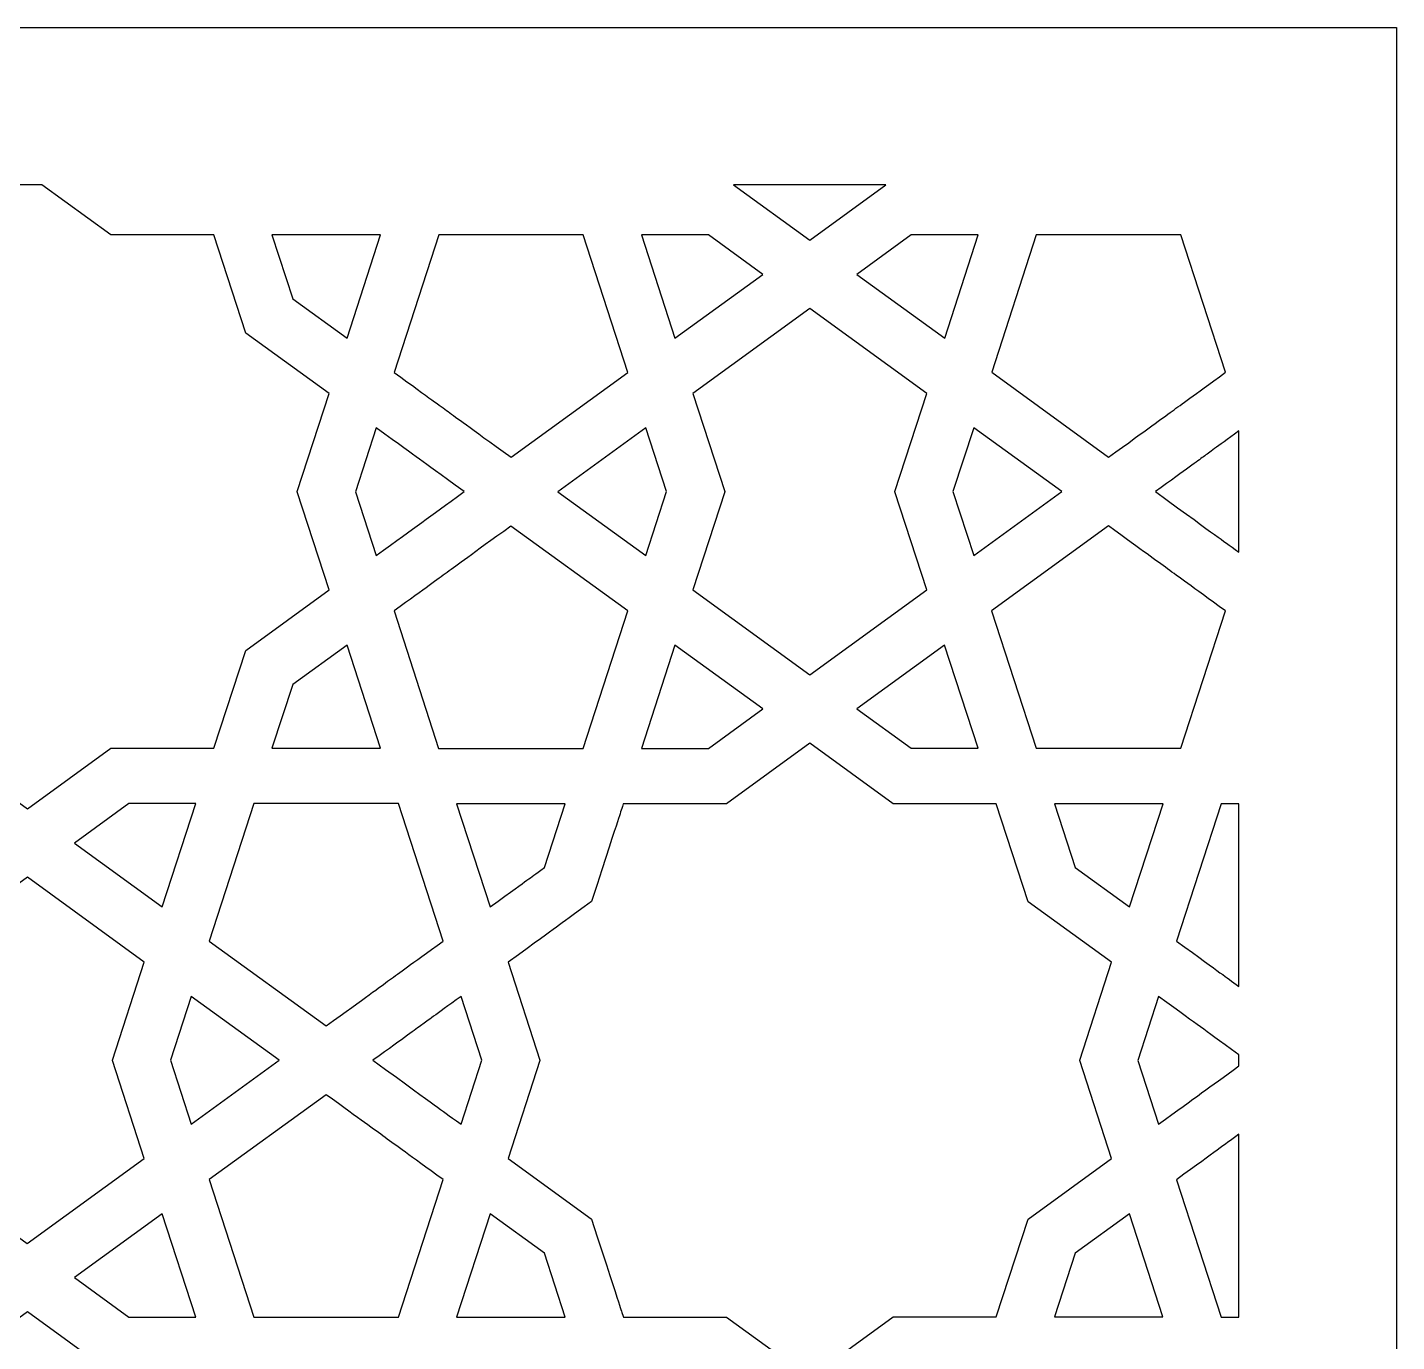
# Model space of a CAD drawing. Header units: millimetres. Extents: x -50 to 50, y -100 to 100.
# Drawn here: x 0.1 to 50.1, y 52.2 to 100.2 of the extents above; entities that cross this region are included whole.
import ezdxf

# ---------------------------------------------------------------- set-up
doc = ezdxf.new("R2010")
doc.units = ezdxf.units.MM
doc.header["$MEASUREMENT"] = 0
doc.layers.add('layer 1', color=7, linetype='Continuous')

msp = doc.modelspace()

# ---------------------------------------------------------------- linework, layer by layer
at = {"layer": 'layer 1', "color": 250}
for points, knots in [([(50.0821, 100.1536), (50.0821, 100.1536), (-49.9181, 100.1536), (-49.9181, 100.1536), (-49.9181, 100.1536), (-49.9181, 100.1536), (-49.9181, -99.8361), (-49.9181, -99.8361), (-49.9181, -99.8361), (-49.9181, -99.8361), (50.0821, -99.8361), (50.0821, -99.8361), (50.0821, -99.8361), (50.0821, -99.8361), (50.0821, 100.1536), (50.0821, 100.1536)], [0, 0, 0, 0, 0.2, 0.2, 0.2, 0.2, 0.4, 0.4, 0.4, 0.4, 0.6, 0.6, 0.6, 0.6, 1, 1, 1, 1]), ([(0.6064, 94.4041), (0.6064, 94.4041), (3.1256, 92.5731), (3.1256, 92.5731), (3.1256, 92.5731), (3.5966, 92.5731), (6.4181, 92.5731), (6.8894, 92.5731), (6.8894, 92.5731), (6.8894, 92.5731), (8.0585, 88.9939), (8.0585, 88.9939), (8.0585, 88.9939), (8.0585, 88.9939), (11.1002, 86.7833), (11.1002, 86.7833), (11.1002, 86.7833), (11.1002, 86.7833), (9.9371, 83.2065), (9.9371, 83.2065), (9.9371, 83.2065), (9.9371, 83.2065), (9.9381, 83.2037), (9.9381, 83.2037), (9.9381, 83.2037), (9.9381, 83.2037), (9.9371, 83.2009), (9.9371, 83.2009), (9.9371, 83.2009), (9.9371, 83.2009), (9.9378, 83.1981), (9.9378, 83.1981), (9.9378, 83.1981), (9.9378, 83.1981), (9.9371, 83.1952), (9.9371, 83.1952), (9.9371, 83.1952), (9.9371, 83.1952), (11.0991, 79.617), (11.0991, 79.617), (11.0991, 79.617), (11.0991, 79.617), (8.0571, 77.4065), (8.0571, 77.4065), (8.0571, 77.4065), (8.0571, 77.4065), (6.8908, 73.8315), (6.8908, 73.8315), (6.8908, 73.8315), (6.4184, 73.8315), (3.5955, 73.8315), (3.127, 73.8315), (3.127, 73.8315), (3.127, 73.8315), (0.0804, 71.6174), (0.0804, 71.6174), (0.0804, 71.6174), (0.0804, 71.6174), (-2.963, 73.8293), (-2.963, 73.8293), (-2.963, 73.8293), (-3.4339, 73.8293), (-6.2554, 73.8293), (-6.7268, 73.8293), (-6.7268, 73.8293), (-6.8619, 74.2435), (-6.6848, 73.6988), (-7.8874, 77.4016), (-7.8874, 77.4016), (-7.8874, 77.4016), (-7.8952, 77.4072), (-7.8952, 77.4072), (-7.8952, 77.4072), (-7.8952, 77.4072), (-7.8955, 77.4086), (-7.8955, 77.4086), (-7.8955, 77.4086), (-7.8955, 77.4086), (-10.9372, 79.6191), (-10.9372, 79.6191), (-10.9372, 79.6191), (-10.9372, 79.6191), (-9.7726, 83.197), (-9.7726, 83.197), (-9.7726, 83.197), (-9.7726, 83.197), (-9.7744, 83.2027), (-9.7744, 83.2027), (-9.7744, 83.2027), (-9.7744, 83.2027), (-9.7726, 83.2083), (-9.7726, 83.2083), (-9.7726, 83.2083), (-9.7726, 83.2083), (-10.9358, 86.7855), (-10.9358, 86.7855), (-10.9358, 86.7855), (-8.763, 88.3648), (-9.4312, 87.8798), (-7.8892, 88.997), (-7.8892, 88.997), (-6.7201, 92.5978), (-6.9201, 91.9826), (-6.7278, 92.5714), (-6.7278, 92.5714), (-6.2558, 92.5714), (-3.4329, 92.5714), (-2.9644, 92.5714), (-2.9644, 92.5714), (-2.9644, 92.5714), (-0.4424, 94.4041), (-0.4424, 94.4041), (-0.4424, 94.4041), (-0.4424, 94.4041), (0.6064, 94.4041), (0.6064, 94.4041)], [0, 0, 0, 0, 0.0333333, 0.0333333, 0.0333333, 0.0333333, 0.0666667, 0.0666667, 0.0666667, 0.0666667, 0.1, 0.1, 0.1, 0.1, 0.1333333, 0.1333333, 0.1333333, 0.1333333, 0.1666667, 0.1666667, 0.1666667, 0.1666667, 0.2, 0.2, 0.2, 0.2, 0.2333333, 0.2333333, 0.2333333, 0.2333333, 0.2666667, 0.2666667, 0.2666667, 0.2666667, 0.3, 0.3, 0.3, 0.3, 0.3333333, 0.3333333, 0.3333333, 0.3333333, 0.3666667, 0.3666667, 0.3666667, 0.3666667, 0.4, 0.4, 0.4, 0.4, 0.4333333, 0.4333333, 0.4333333, 0.4333333, 0.4666667, 0.4666667, 0.4666667, 0.4666667, 0.5, 0.5, 0.5, 0.5, 0.5333333, 0.5333333, 0.5333333, 0.5333333, 0.5666667, 0.5666667, 0.5666667, 0.5666667, 0.6, 0.6, 0.6, 0.6, 0.6333333, 0.6333333, 0.6333333, 0.6333333, 0.6666667, 0.6666667, 0.6666667, 0.6666667, 0.7, 0.7, 0.7, 0.7, 0.7333333, 0.7333333, 0.7333333, 0.7333333, 0.7666667, 0.7666667, 0.7666667, 0.7666667, 0.8, 0.8, 0.8, 0.8, 0.8333333, 0.8333333, 0.8333333, 0.8333333, 0.8666667, 0.8666667, 0.8666667, 0.8666667, 0.9, 0.9, 0.9, 0.9, 0.9333333, 0.9333333, 0.9333333, 0.9333333, 1, 1, 1, 1]), ([(31.4336, 94.4041), (31.4336, 94.4041), (28.6519, 92.3826), (28.6519, 92.3826), (28.6519, 92.3826), (28.6519, 92.3826), (25.8706, 94.4041), (25.8706, 94.4041), (25.8706, 94.4041), (25.8706, 94.4041), (31.4336, 94.4041), (31.4336, 94.4041)], [0, 0, 0, 0, 0.25, 0.25, 0.25, 0.25, 0.5, 0.5, 0.5, 0.5, 1, 1, 1, 1]), ([(12.9805, 92.5731), (12.9805, 92.5731), (11.7563, 88.8041), (11.7563, 88.8041), (11.7563, 88.8041), (11.7563, 88.8041), (9.772, 90.2462), (9.772, 90.2462), (9.772, 90.2462), (9.772, 90.2462), (9.0121, 92.5731), (9.0121, 92.5731), (9.0121, 92.5731), (9.0121, 92.5731), (12.9805, 92.5731), (12.9805, 92.5731)], [0, 0, 0, 0, 0.2, 0.2, 0.2, 0.2, 0.4, 0.4, 0.4, 0.4, 0.6, 0.6, 0.6, 0.6, 1, 1, 1, 1]), ([(17.7433, 84.4547), (14.5468, 86.7752), (16.2338, 85.55), (13.4726, 87.5566), (13.4726, 87.5566), (13.4726, 87.5566), (15.1021, 92.5735), (15.1021, 92.5735), (15.1021, 92.5735), (15.1021, 92.5735), (20.3824, 92.5735), (20.3824, 92.5735), (20.3824, 92.5735), (20.3824, 92.5735), (22.0116, 87.5566), (22.0116, 87.5566), (22.0116, 87.5566), (22.0116, 87.5566), (17.7433, 84.4547), (17.7433, 84.4547)], [0, 0, 0, 0, 0.1666667, 0.1666667, 0.1666667, 0.1666667, 0.3333333, 0.3333333, 0.3333333, 0.3333333, 0.5, 0.5, 0.5, 0.5, 0.6666667, 0.6666667, 0.6666667, 0.6666667, 1, 1, 1, 1]), ([(23.7278, 88.8041), (23.7278, 88.8041), (22.5037, 92.5735), (22.5037, 92.5735), (22.5037, 92.5735), (22.5037, 92.5735), (24.9534, 92.5735), (24.9534, 92.5735), (24.9534, 92.5735), (24.9534, 92.5735), (26.9339, 91.1338), (26.9339, 91.1338), (26.9339, 91.1338), (26.9339, 91.1338), (23.7278, 88.8041), (23.7278, 88.8041)], [0, 0, 0, 0, 0.2, 0.2, 0.2, 0.2, 0.4, 0.4, 0.4, 0.4, 0.6, 0.6, 0.6, 0.6, 1, 1, 1, 1]), ([(33.5792, 88.8062), (33.5792, 88.8062), (30.3735, 91.1359), (30.3735, 91.1359), (30.3735, 91.1359), (30.3735, 91.1359), (32.354, 92.5753), (32.354, 92.5753), (32.354, 92.5753), (32.6588, 92.5753), (34.4914, 92.5753), (34.8033, 92.5753), (34.8033, 92.5753), (34.8033, 92.5753), (33.5792, 88.8062), (33.5792, 88.8062)], [0, 0, 0, 0, 0.2, 0.2, 0.2, 0.2, 0.4, 0.4, 0.4, 0.4, 0.6, 0.6, 0.6, 0.6, 1, 1, 1, 1]), ([(35.2954, 87.5588), (35.2954, 87.5588), (36.9246, 92.5753), (36.9246, 92.5753), (36.9246, 92.5753), (36.9246, 92.5753), (42.2049, 92.5753), (42.2049, 92.5753), (42.2049, 92.5753), (42.2049, 92.5753), (43.8344, 87.5584), (43.8344, 87.5584), (43.8344, 87.5584), (41.3434, 85.7486), (42.5425, 86.619), (39.5637, 84.4568), (39.5637, 84.4568), (39.5637, 84.4568), (35.2954, 87.5588), (35.2954, 87.5588)], [0, 0, 0, 0, 0.1666667, 0.1666667, 0.1666667, 0.1666667, 0.3333333, 0.3333333, 0.3333333, 0.3333333, 0.5, 0.5, 0.5, 0.5, 0.6666667, 0.6666667, 0.6666667, 0.6666667, 1, 1, 1, 1]), ([(32.9226, 86.7855), (32.9226, 86.7855), (31.7595, 83.2076), (31.7595, 83.2076), (31.7595, 83.2076), (31.7595, 83.2076), (31.7606, 83.2051), (31.7606, 83.2051), (31.7606, 83.2051), (31.7606, 83.2051), (31.7595, 83.2019), (31.7595, 83.2019), (31.7595, 83.2019), (31.7595, 83.2019), (31.7606, 83.1991), (31.7606, 83.1991), (31.7606, 83.1991), (31.7606, 83.1991), (31.7595, 83.1967), (31.7595, 83.1967), (31.7595, 83.1967), (31.7595, 83.1967), (32.9216, 79.6195), (32.9216, 79.6195), (32.9216, 79.6195), (32.9216, 79.6195), (28.6505, 76.5154), (28.6505, 76.5154), (28.6505, 76.5154), (28.6505, 76.5154), (24.3829, 79.617), (24.3829, 79.617), (24.3829, 79.617), (24.3829, 79.617), (25.5461, 83.1952), (25.5461, 83.1952), (25.5461, 83.1952), (25.5461, 83.1952), (25.5436, 83.2027), (25.5436, 83.2027), (25.5436, 83.2027), (25.5436, 83.2027), (25.5446, 83.2051), (25.5446, 83.2051), (25.5446, 83.2051), (25.5446, 83.2051), (24.384, 86.7833), (24.384, 86.7833), (24.384, 86.7833), (24.384, 86.7833), (28.6551, 89.8871), (28.6551, 89.8871), (28.6551, 89.8871), (28.6551, 89.8871), (32.9226, 86.7855), (32.9226, 86.7855)], [0, 0, 0, 0, 0.0666667, 0.0666667, 0.0666667, 0.0666667, 0.1333333, 0.1333333, 0.1333333, 0.1333333, 0.2, 0.2, 0.2, 0.2, 0.2666667, 0.2666667, 0.2666667, 0.2666667, 0.3333333, 0.3333333, 0.3333333, 0.3333333, 0.4, 0.4, 0.4, 0.4, 0.4666667, 0.4666667, 0.4666667, 0.4666667, 0.5333333, 0.5333333, 0.5333333, 0.5333333, 0.6, 0.6, 0.6, 0.6, 0.6666667, 0.6666667, 0.6666667, 0.6666667, 0.7333333, 0.7333333, 0.7333333, 0.7333333, 0.8, 0.8, 0.8, 0.8, 0.8666667, 0.8666667, 0.8666667, 0.8666667, 1, 1, 1, 1]), ([(16.0313, 83.2009), (14.6491, 82.1976), (14.3598, 81.9873), (12.8168, 80.8659), (12.8168, 80.8659), (12.8168, 80.8659), (12.0587, 83.2005), (12.0587, 83.2005), (12.0587, 83.2005), (12.0587, 83.2005), (12.8175, 85.5352), (12.8175, 85.5352), (12.8175, 85.5352), (14.6547, 84.2), (14.1333, 84.5788), (16.0313, 83.2009)], [0, 0, 0, 0, 0.2, 0.2, 0.2, 0.2, 0.4, 0.4, 0.4, 0.4, 0.6, 0.6, 0.6, 0.6, 1, 1, 1, 1]), ([(22.6649, 80.8655), (22.6649, 80.8655), (19.4532, 83.1998), (19.4532, 83.1998), (19.4532, 83.1998), (19.4532, 83.1998), (22.6663, 85.5349), (22.6663, 85.5349), (22.6663, 85.5349), (22.6663, 85.5349), (23.4241, 83.2023), (23.4241, 83.2023), (23.4241, 83.2023), (23.4241, 83.2023), (22.6649, 80.8655), (22.6649, 80.8655)], [0, 0, 0, 0, 0.2, 0.2, 0.2, 0.2, 0.4, 0.4, 0.4, 0.4, 0.6, 0.6, 0.6, 0.6, 1, 1, 1, 1]), ([(34.6393, 80.8676), (34.6393, 80.8676), (33.8811, 83.2019), (33.8811, 83.2019), (33.8811, 83.2019), (33.8811, 83.2019), (34.6403, 85.5373), (34.6403, 85.5373), (34.6403, 85.5373), (34.6403, 85.5373), (37.8527, 83.203), (37.8527, 83.203), (37.8527, 83.203), (37.8527, 83.203), (34.6393, 80.8676), (34.6393, 80.8676)], [0, 0, 0, 0, 0.2, 0.2, 0.2, 0.2, 0.4, 0.4, 0.4, 0.4, 0.6, 0.6, 0.6, 0.6, 1, 1, 1, 1]), ([(44.3223, 80.9879), (43.5578, 81.5432), (43.7399, 81.412), (41.2743, 83.2019), (41.2743, 83.2019), (43.6608, 84.9344), (42.5581, 84.1336), (44.3223, 85.416), (44.3223, 85.416), (44.3223, 85.416), (44.3223, 80.9879), (44.3223, 80.9879)], [0, 0, 0, 0, 0.25, 0.25, 0.25, 0.25, 0.5, 0.5, 0.5, 0.5, 1, 1, 1, 1]), ([(17.7419, 81.9461), (17.7419, 81.9461), (22.0102, 78.8441), (22.0102, 78.8441), (22.0102, 78.8441), (22.0102, 78.8441), (20.381, 73.8272), (20.381, 73.8272), (20.381, 73.8272), (20.381, 73.8272), (15.1007, 73.8272), (15.1007, 73.8272), (15.1007, 73.8272), (15.1007, 73.8272), (13.4712, 78.8441), (13.4712, 78.8441), (13.4712, 78.8441), (15.917, 80.621), (14.768, 79.7871), (17.7419, 81.9461)], [0, 0, 0, 0, 0.1666667, 0.1666667, 0.1666667, 0.1666667, 0.3333333, 0.3333333, 0.3333333, 0.3333333, 0.5, 0.5, 0.5, 0.5, 0.6666667, 0.6666667, 0.6666667, 0.6666667, 1, 1, 1, 1]), ([(36.9235, 73.8293), (36.9235, 73.8293), (35.294, 78.8458), (35.294, 78.8458), (35.294, 78.8458), (35.294, 78.8458), (39.5623, 81.9478), (39.5623, 81.9478), (39.5623, 81.9478), (42.1651, 80.0587), (41.2828, 80.6993), (43.833, 78.8458), (43.833, 78.8458), (43.833, 78.8458), (42.2035, 73.8293), (42.2035, 73.8293), (42.2035, 73.8293), (42.2035, 73.8293), (36.9235, 73.8293), (36.9235, 73.8293)], [0, 0, 0, 0, 0.1666667, 0.1666667, 0.1666667, 0.1666667, 0.3333333, 0.3333333, 0.3333333, 0.3333333, 0.5, 0.5, 0.5, 0.5, 0.6666667, 0.6666667, 0.6666667, 0.6666667, 1, 1, 1, 1]), ([(12.978, 73.8315), (12.978, 73.8315), (9.0128, 73.8315), (9.0128, 73.8315), (9.0128, 73.8315), (9.0128, 73.8315), (9.7709, 76.1545), (9.7709, 76.1545), (9.7709, 76.1545), (9.7709, 76.1545), (11.7553, 77.5967), (11.7553, 77.5967), (11.7553, 77.5967), (11.7553, 77.5967), (12.978, 73.8315), (12.978, 73.8315)], [0, 0, 0, 0, 0.2, 0.2, 0.2, 0.2, 0.4, 0.4, 0.4, 0.4, 0.6, 0.6, 0.6, 0.6, 1, 1, 1, 1]), ([(23.7264, 77.5967), (23.7264, 77.5967), (26.9325, 75.2666), (26.9325, 75.2666), (26.9325, 75.2666), (26.9325, 75.2666), (24.952, 73.8272), (24.952, 73.8272), (24.952, 73.8272), (24.952, 73.8272), (22.5023, 73.8272), (22.5023, 73.8272), (22.5023, 73.8272), (22.5023, 73.8272), (23.7264, 77.5967), (23.7264, 77.5967)], [0, 0, 0, 0, 0.2, 0.2, 0.2, 0.2, 0.4, 0.4, 0.4, 0.4, 0.6, 0.6, 0.6, 0.6, 1, 1, 1, 1]), ([(32.3526, 73.8293), (32.3526, 73.8293), (30.3721, 75.2687), (30.3721, 75.2687), (30.3721, 75.2687), (30.3721, 75.2687), (33.5777, 77.5988), (33.5777, 77.5988), (33.5777, 77.5988), (33.5777, 77.5988), (34.8019, 73.8293), (34.8019, 73.8293), (34.8019, 73.8293), (34.4904, 73.8293), (32.6588, 73.8293), (32.3526, 73.8293)], [0, 0, 0, 0, 0.2, 0.2, 0.2, 0.2, 0.4, 0.4, 0.4, 0.4, 0.6, 0.6, 0.6, 0.6, 1, 1, 1, 1]), ([(38.5092, 62.4382), (38.5092, 62.4382), (38.5085, 62.4353), (38.5085, 62.4353), (38.5085, 62.4353), (38.5085, 62.4353), (38.5092, 62.4325), (38.5092, 62.4325), (38.5092, 62.4325), (38.5092, 62.4325), (38.5085, 62.43), (38.5085, 62.43), (38.5085, 62.43), (38.5085, 62.43), (39.6706, 58.8518), (39.6706, 58.8518), (39.6706, 58.8518), (39.6706, 58.8518), (36.6286, 56.641), (36.6286, 56.641), (36.6286, 56.641), (36.6286, 56.641), (35.4623, 53.0663), (35.4623, 53.0663), (35.4623, 53.0663), (34.9899, 53.0663), (32.167, 53.0663), (31.6985, 53.0663), (31.6985, 53.0663), (31.6985, 53.0663), (28.6519, 50.8522), (28.6519, 50.8522), (28.6519, 50.8522), (28.6519, 50.8522), (25.6085, 53.0641), (25.6085, 53.0641), (25.6085, 53.0641), (25.1372, 53.0641), (22.316, 53.0641), (21.8447, 53.0641), (21.8447, 53.0641), (21.7068, 53.4868), (21.8842, 52.9407), (20.6837, 56.6364), (20.6837, 56.6364), (20.6837, 56.6364), (20.6763, 56.642), (20.6763, 56.642), (20.6763, 56.642), (20.6763, 56.642), (20.6756, 56.6434), (20.6756, 56.6434), (20.6756, 56.6434), (20.6756, 56.6434), (17.6343, 58.8536), (17.6343, 58.8536), (17.6343, 58.8536), (17.6343, 58.8536), (18.7988, 62.4318), (18.7988, 62.4318), (18.7988, 62.4318), (18.7988, 62.4318), (18.7971, 62.4374), (18.7971, 62.4374), (18.7971, 62.4374), (18.7971, 62.4374), (18.7988, 62.4427), (18.7988, 62.4427), (18.7988, 62.4427), (18.7988, 62.4427), (17.6354, 66.0203), (17.6354, 66.0203), (17.6354, 66.0203), (19.8148, 67.6042), (19.1424, 67.116), (20.6823, 68.2318), (20.6823, 68.2318), (21.8489, 71.8252), (21.6521, 71.2188), (21.8437, 71.8062), (21.8437, 71.8062), (22.3157, 71.8062), (25.1386, 71.8062), (25.6071, 71.8062), (25.6071, 71.8062), (25.6071, 71.8062), (28.6533, 74.0198), (28.6533, 74.0198), (28.6533, 74.0198), (28.6533, 74.0198), (31.6971, 71.8079), (31.6971, 71.8079), (31.6971, 71.8079), (32.168, 71.8079), (34.9896, 71.8079), (35.4609, 71.8079), (35.4609, 71.8079), (35.4609, 71.8079), (36.63, 68.2286), (36.63, 68.2286), (36.63, 68.2286), (36.63, 68.2286), (39.6716, 66.0181), (39.6716, 66.0181), (39.6716, 66.0181), (39.6716, 66.0181), (38.5085, 62.441), (38.5085, 62.441), (38.5085, 62.441), (38.5085, 62.441), (38.5092, 62.4382), (38.5092, 62.4382)], [0, 0, 0, 0, 0.0344828, 0.0344828, 0.0344828, 0.0344828, 0.0689655, 0.0689655, 0.0689655, 0.0689655, 0.1034483, 0.1034483, 0.1034483, 0.1034483, 0.137931, 0.137931, 0.137931, 0.137931, 0.1724138, 0.1724138, 0.1724138, 0.1724138, 0.2068966, 0.2068966, 0.2068966, 0.2068966, 0.2413793, 0.2413793, 0.2413793, 0.2413793, 0.2758621, 0.2758621, 0.2758621, 0.2758621, 0.3103448, 0.3103448, 0.3103448, 0.3103448, 0.3448276, 0.3448276, 0.3448276, 0.3448276, 0.3793103, 0.3793103, 0.3793103, 0.3793103, 0.4137931, 0.4137931, 0.4137931, 0.4137931, 0.4482759, 0.4482759, 0.4482759, 0.4482759, 0.4827586, 0.4827586, 0.4827586, 0.4827586, 0.5172414, 0.5172414, 0.5172414, 0.5172414, 0.5517241, 0.5517241, 0.5517241, 0.5517241, 0.5862069, 0.5862069, 0.5862069, 0.5862069, 0.6206897, 0.6206897, 0.6206897, 0.6206897, 0.6551724, 0.6551724, 0.6551724, 0.6551724, 0.6896552, 0.6896552, 0.6896552, 0.6896552, 0.7241379, 0.7241379, 0.7241379, 0.7241379, 0.7586207, 0.7586207, 0.7586207, 0.7586207, 0.7931034, 0.7931034, 0.7931034, 0.7931034, 0.8275862, 0.8275862, 0.8275862, 0.8275862, 0.862069, 0.862069, 0.862069, 0.862069, 0.8965517, 0.8965517, 0.8965517, 0.8965517, 0.9310345, 0.9310345, 0.9310345, 0.9310345, 1, 1, 1, 1]), ([(5.0077, 68.0406), (5.0077, 68.0406), (1.802, 70.3707), (1.802, 70.3707), (1.802, 70.3707), (1.802, 70.3707), (3.7825, 71.81), (3.7825, 71.81), (3.7825, 71.81), (4.0873, 71.81), (5.92, 71.81), (6.2318, 71.81), (6.2318, 71.81), (6.2318, 71.81), (5.0077, 68.0406), (5.0077, 68.0406)], [0, 0, 0, 0, 0.2, 0.2, 0.2, 0.2, 0.4, 0.4, 0.4, 0.4, 0.6, 0.6, 0.6, 0.6, 1, 1, 1, 1]), ([(13.6335, 71.81), (13.6335, 71.81), (15.2629, 66.7932), (15.2629, 66.7932), (15.2629, 66.7932), (12.772, 64.9834), (13.9711, 65.8537), (10.9922, 63.6916), (10.9922, 63.6916), (10.9922, 63.6916), (6.724, 66.7935), (6.724, 66.7935), (6.724, 66.7935), (6.724, 66.7935), (8.3531, 71.81), (8.3531, 71.81), (8.3531, 71.81), (8.3531, 71.81), (13.6335, 71.81), (13.6335, 71.81)], [0, 0, 0, 0, 0.1666667, 0.1666667, 0.1666667, 0.1666667, 0.3333333, 0.3333333, 0.3333333, 0.3333333, 0.5, 0.5, 0.5, 0.5, 0.6666667, 0.6666667, 0.6666667, 0.6666667, 1, 1, 1, 1]), ([(19.7231, 71.8062), (19.7231, 71.8062), (18.9636, 69.4775), (18.9636, 69.4775), (18.9636, 69.4775), (18.2234, 68.9395), (18.6468, 69.2464), (16.9799, 68.0389), (16.9799, 68.0389), (16.9799, 68.0389), (15.7565, 71.8062), (15.7565, 71.8062), (15.7565, 71.8062), (15.7565, 71.8062), (19.7231, 71.8062), (19.7231, 71.8062)], [0, 0, 0, 0, 0.2, 0.2, 0.2, 0.2, 0.4, 0.4, 0.4, 0.4, 0.6, 0.6, 0.6, 0.6, 1, 1, 1, 1]), ([(38.3434, 69.481), (38.3434, 69.481), (37.5835, 71.8079), (37.5835, 71.8079), (37.5835, 71.8079), (37.5835, 71.8079), (41.5519, 71.8079), (41.5519, 71.8079), (41.5519, 71.8079), (41.5519, 71.8079), (40.3278, 68.0389), (40.3278, 68.0389), (40.3278, 68.0389), (40.3278, 68.0389), (38.3434, 69.481), (38.3434, 69.481)], [0, 0, 0, 0, 0.2, 0.2, 0.2, 0.2, 0.4, 0.4, 0.4, 0.4, 0.6, 0.6, 0.6, 0.6, 1, 1, 1, 1]), ([(44.3223, 65.1358), (43.7579, 65.5458), (43.8065, 65.5108), (42.0441, 66.7914), (42.0441, 66.7914), (42.0441, 66.7914), (43.6735, 71.8079), (43.6735, 71.8079), (43.6735, 71.8079), (43.6735, 71.8079), (44.3223, 71.8079), (44.3223, 71.8079), (44.3223, 71.8079), (44.3223, 71.8079), (44.3223, 65.1358), (44.3223, 65.1358)], [0, 0, 0, 0, 0.2, 0.2, 0.2, 0.2, 0.4, 0.4, 0.4, 0.4, 0.6, 0.6, 0.6, 0.6, 1, 1, 1, 1]), ([(4.3515, 66.0203), (4.3515, 66.0203), (3.1884, 62.4424), (3.1884, 62.4424), (3.1884, 62.4424), (3.1884, 62.4424), (3.1891, 62.4399), (3.1891, 62.4399), (3.1891, 62.4399), (3.1891, 62.4399), (3.1881, 62.4367), (3.1881, 62.4367), (3.1881, 62.4367), (3.1881, 62.4367), (3.1891, 62.4339), (3.1891, 62.4339), (3.1891, 62.4339), (3.1891, 62.4339), (3.1884, 62.4314), (3.1884, 62.4314), (3.1884, 62.4314), (3.1884, 62.4314), (4.3501, 58.8539), (4.3501, 58.8539), (4.3501, 58.8539), (4.3501, 58.8539), (0.0794, 55.7502), (0.0794, 55.7502), (0.0794, 55.7502), (0.0794, 55.7502), (-4.1885, 58.8518), (-4.1885, 58.8518), (-4.1885, 58.8518), (-4.1885, 58.8518), (-3.0254, 62.4297), (-3.0254, 62.4297), (-3.0254, 62.4297), (-3.0254, 62.4297), (-3.0279, 62.4371), (-3.0279, 62.4371), (-3.0279, 62.4371), (-3.0279, 62.4371), (-3.0268, 62.4399), (-3.0268, 62.4399), (-3.0268, 62.4399), (-3.0268, 62.4399), (-4.1875, 66.0181), (-4.1875, 66.0181), (-4.1875, 66.0181), (-4.1875, 66.0181), (0.0836, 69.1219), (0.0836, 69.1219), (0.0836, 69.1219), (0.0836, 69.1219), (4.3515, 66.0203), (4.3515, 66.0203)], [0, 0, 0, 0, 0.0666667, 0.0666667, 0.0666667, 0.0666667, 0.1333333, 0.1333333, 0.1333333, 0.1333333, 0.2, 0.2, 0.2, 0.2, 0.2666667, 0.2666667, 0.2666667, 0.2666667, 0.3333333, 0.3333333, 0.3333333, 0.3333333, 0.4, 0.4, 0.4, 0.4, 0.4666667, 0.4666667, 0.4666667, 0.4666667, 0.5333333, 0.5333333, 0.5333333, 0.5333333, 0.6, 0.6, 0.6, 0.6, 0.6666667, 0.6666667, 0.6666667, 0.6666667, 0.7333333, 0.7333333, 0.7333333, 0.7333333, 0.8, 0.8, 0.8, 0.8, 0.8666667, 0.8666667, 0.8666667, 0.8666667, 1, 1, 1, 1]), ([(9.2812, 62.4374), (9.2812, 62.4374), (6.0678, 60.1024), (6.0678, 60.1024), (6.0678, 60.1024), (6.0678, 60.1024), (5.3097, 62.4367), (5.3097, 62.4367), (5.3097, 62.4367), (5.3097, 62.4367), (6.0688, 64.7721), (6.0688, 64.7721), (6.0688, 64.7721), (6.0688, 64.7721), (9.2812, 62.4374), (9.2812, 62.4374)], [0, 0, 0, 0, 0.2, 0.2, 0.2, 0.2, 0.4, 0.4, 0.4, 0.4, 0.6, 0.6, 0.6, 0.6, 1, 1, 1, 1]), ([(15.918, 64.7721), (15.918, 64.7721), (16.6769, 62.4378), (16.6769, 62.4378), (16.6769, 62.4378), (16.6769, 62.4378), (15.917, 60.1021), (15.917, 60.1021), (15.917, 60.1021), (14.9507, 60.8037), (15.3324, 60.5275), (12.7028, 62.4367), (12.7028, 62.4367), (15.1613, 64.2214), (13.9164, 63.3173), (15.918, 64.7721)], [0, 0, 0, 0, 0.2, 0.2, 0.2, 0.2, 0.4, 0.4, 0.4, 0.4, 0.6, 0.6, 0.6, 0.6, 1, 1, 1, 1]), ([(44.3223, 62.2318), (43.174, 61.3985), (42.8205, 61.1417), (41.3882, 60.1003), (41.3882, 60.1003), (41.3882, 60.1003), (40.6298, 62.4353), (40.6298, 62.4353), (40.6298, 62.4353), (40.6298, 62.4353), (41.389, 64.77), (41.389, 64.77), (41.389, 64.77), (43.1289, 63.5053), (42.7546, 63.7773), (44.3223, 62.6392), (44.3223, 62.6392), (44.3223, 62.6392), (44.3223, 62.2318), (44.3223, 62.2318)], [0, 0, 0, 0, 0.1666667, 0.1666667, 0.1666667, 0.1666667, 0.3333333, 0.3333333, 0.3333333, 0.3333333, 0.5, 0.5, 0.5, 0.5, 0.6666667, 0.6666667, 0.6666667, 0.6666667, 1, 1, 1, 1]), ([(15.2615, 58.0806), (15.2615, 58.0806), (13.632, 53.0641), (13.632, 53.0641), (13.632, 53.0641), (13.632, 53.0641), (8.352, 53.0641), (8.352, 53.0641), (8.352, 53.0641), (8.352, 53.0641), (6.7225, 58.0806), (6.7225, 58.0806), (6.7225, 58.0806), (6.7225, 58.0806), (10.9908, 61.1826), (10.9908, 61.1826), (10.9908, 61.1826), (13.5939, 59.2931), (12.7113, 59.9341), (15.2615, 58.0806)], [0, 0, 0, 0, 0.1666667, 0.1666667, 0.1666667, 0.1666667, 0.3333333, 0.3333333, 0.3333333, 0.3333333, 0.5, 0.5, 0.5, 0.5, 0.6666667, 0.6666667, 0.6666667, 0.6666667, 1, 1, 1, 1]), ([(44.3223, 53.062), (44.3223, 53.062), (43.6721, 53.062), (43.6721, 53.062), (43.6721, 53.062), (43.6721, 53.062), (42.0427, 58.0785), (42.0427, 58.0785), (42.0427, 58.0785), (43.5892, 59.2025), (43.6993, 59.2826), (44.3223, 59.7352), (44.3223, 59.7352), (44.3223, 59.7352), (44.3223, 53.062), (44.3223, 53.062)], [0, 0, 0, 0, 0.2, 0.2, 0.2, 0.2, 0.4, 0.4, 0.4, 0.4, 0.6, 0.6, 0.6, 0.6, 1, 1, 1, 1]), ([(1.8006, 54.5035), (1.8006, 54.5035), (5.0063, 56.8336), (5.0063, 56.8336), (5.0063, 56.8336), (5.0063, 56.8336), (6.2304, 53.0641), (6.2304, 53.0641), (6.2304, 53.0641), (5.9189, 53.0641), (4.0873, 53.0641), (3.7811, 53.0641), (3.7811, 53.0641), (3.7811, 53.0641), (1.8006, 54.5035), (1.8006, 54.5035)], [0, 0, 0, 0, 0.2, 0.2, 0.2, 0.2, 0.4, 0.4, 0.4, 0.4, 0.6, 0.6, 0.6, 0.6, 1, 1, 1, 1]), ([(15.7537, 53.0641), (15.7537, 53.0641), (16.9781, 56.8346), (16.9781, 56.8346), (16.9781, 56.8346), (16.9781, 56.8346), (18.9629, 55.3946), (18.9629, 55.3946), (18.9629, 55.3946), (18.9629, 55.3946), (19.7238, 53.0641), (19.7238, 53.0641), (19.7238, 53.0641), (19.7238, 53.0641), (15.7537, 53.0641), (15.7537, 53.0641)], [0, 0, 0, 0, 0.2, 0.2, 0.2, 0.2, 0.4, 0.4, 0.4, 0.4, 0.6, 0.6, 0.6, 0.6, 1, 1, 1, 1]), ([(37.5842, 53.0663), (37.5842, 53.0663), (38.342, 55.3893), (38.342, 55.3893), (38.342, 55.3893), (38.342, 55.3893), (40.3264, 56.8315), (40.3264, 56.8315), (40.3264, 56.8315), (40.3264, 56.8315), (41.5491, 53.0663), (41.5491, 53.0663), (41.5491, 53.0663), (41.5491, 53.0663), (37.5842, 53.0663), (37.5842, 53.0663)], [0, 0, 0, 0, 0.2, 0.2, 0.2, 0.2, 0.4, 0.4, 0.4, 0.4, 0.6, 0.6, 0.6, 0.6, 1, 1, 1, 1]), ([(-2.9644, 51.0406), (-2.9644, 51.0406), (0.0819, 53.2546), (0.0819, 53.2546), (0.0819, 53.2546), (0.0819, 53.2546), (3.1256, 51.0427), (3.1256, 51.0427), (3.1256, 51.0427), (3.5966, 51.0427), (6.4181, 51.0427), (6.8894, 51.0427), (6.8894, 51.0427), (6.8894, 51.0427), (8.0585, 47.4634), (8.0585, 47.4634), (8.0585, 47.4634), (8.0585, 47.4634), (11.1002, 45.2529), (11.1002, 45.2529), (11.1002, 45.2529), (11.1002, 45.2529), (9.9371, 41.6758), (9.9371, 41.6758), (9.9371, 41.6758), (9.9371, 41.6758), (9.9381, 41.6729), (9.9381, 41.6729), (9.9381, 41.6729), (9.9381, 41.6729), (9.9371, 41.6701), (9.9371, 41.6701), (9.9371, 41.6701), (9.9371, 41.6701), (9.9378, 41.6673), (9.9378, 41.6673), (9.9378, 41.6673), (9.9378, 41.6673), (9.9371, 41.6648), (9.9371, 41.6648), (9.9371, 41.6648), (9.9371, 41.6648), (11.0991, 38.0866), (11.0991, 38.0866), (11.0991, 38.0866), (11.0991, 38.0866), (8.0571, 35.8757), (8.0571, 35.8757), (8.0571, 35.8757), (8.0571, 35.8757), (6.8908, 32.3011), (6.8908, 32.3011), (6.8908, 32.3011), (6.4184, 32.3011), (3.5955, 32.3011), (3.127, 32.3011), (3.127, 32.3011), (3.127, 32.3011), (0.0804, 30.0867), (0.0804, 30.0867), (0.0804, 30.0867), (0.0804, 30.0867), (-2.963, 32.2989), (-2.963, 32.2989), (-2.963, 32.2989), (-3.4339, 32.2989), (-6.2554, 32.2989), (-6.7268, 32.2989), (-6.7268, 32.2989), (-6.8619, 32.7127), (-6.6848, 32.1684), (-7.8874, 35.8712), (-7.8874, 35.8712), (-7.8874, 35.8712), (-7.8952, 35.8765), (-7.8952, 35.8765), (-7.8952, 35.8765), (-7.8952, 35.8765), (-7.8955, 35.8779), (-7.8955, 35.8779), (-7.8955, 35.8779), (-7.8955, 35.8779), (-10.9372, 38.0884), (-10.9372, 38.0884), (-10.9372, 38.0884), (-10.9372, 38.0884), (-9.7726, 41.6666), (-9.7726, 41.6666), (-9.7726, 41.6666), (-9.7726, 41.6666), (-9.7744, 41.6719), (-9.7744, 41.6719), (-9.7744, 41.6719), (-9.7744, 41.6719), (-9.7726, 41.6775), (-9.7726, 41.6775), (-9.7726, 41.6775), (-9.7726, 41.6775), (-10.9358, 45.2551), (-10.9358, 45.2551), (-10.9358, 45.2551), (-8.77, 46.8291), (-9.4611, 46.3275), (-7.8892, 47.4666), (-7.8892, 47.4666), (-6.7211, 51.0642), (-6.9208, 50.4494), (-6.7278, 51.0406), (-6.7278, 51.0406), (-6.2558, 51.0406), (-3.4329, 51.0406), (-2.9644, 51.0406)], [0, 0, 0, 0, 0.0344828, 0.0344828, 0.0344828, 0.0344828, 0.0689655, 0.0689655, 0.0689655, 0.0689655, 0.1034483, 0.1034483, 0.1034483, 0.1034483, 0.137931, 0.137931, 0.137931, 0.137931, 0.1724138, 0.1724138, 0.1724138, 0.1724138, 0.2068966, 0.2068966, 0.2068966, 0.2068966, 0.2413793, 0.2413793, 0.2413793, 0.2413793, 0.2758621, 0.2758621, 0.2758621, 0.2758621, 0.3103448, 0.3103448, 0.3103448, 0.3103448, 0.3448276, 0.3448276, 0.3448276, 0.3448276, 0.3793103, 0.3793103, 0.3793103, 0.3793103, 0.4137931, 0.4137931, 0.4137931, 0.4137931, 0.4482759, 0.4482759, 0.4482759, 0.4482759, 0.4827586, 0.4827586, 0.4827586, 0.4827586, 0.5172414, 0.5172414, 0.5172414, 0.5172414, 0.5517241, 0.5517241, 0.5517241, 0.5517241, 0.5862069, 0.5862069, 0.5862069, 0.5862069, 0.6206897, 0.6206897, 0.6206897, 0.6206897, 0.6551724, 0.6551724, 0.6551724, 0.6551724, 0.6896552, 0.6896552, 0.6896552, 0.6896552, 0.7241379, 0.7241379, 0.7241379, 0.7241379, 0.7586207, 0.7586207, 0.7586207, 0.7586207, 0.7931034, 0.7931034, 0.7931034, 0.7931034, 0.8275862, 0.8275862, 0.8275862, 0.8275862, 0.862069, 0.862069, 0.862069, 0.862069, 0.8965517, 0.8965517, 0.8965517, 0.8965517, 0.9310345, 0.9310345, 0.9310345, 0.9310345, 1, 1, 1, 1])]:
    msp.add_open_spline(points, degree=3, knots=knots, dxfattribs=at)

doc.saveas('drawing.dxf')
